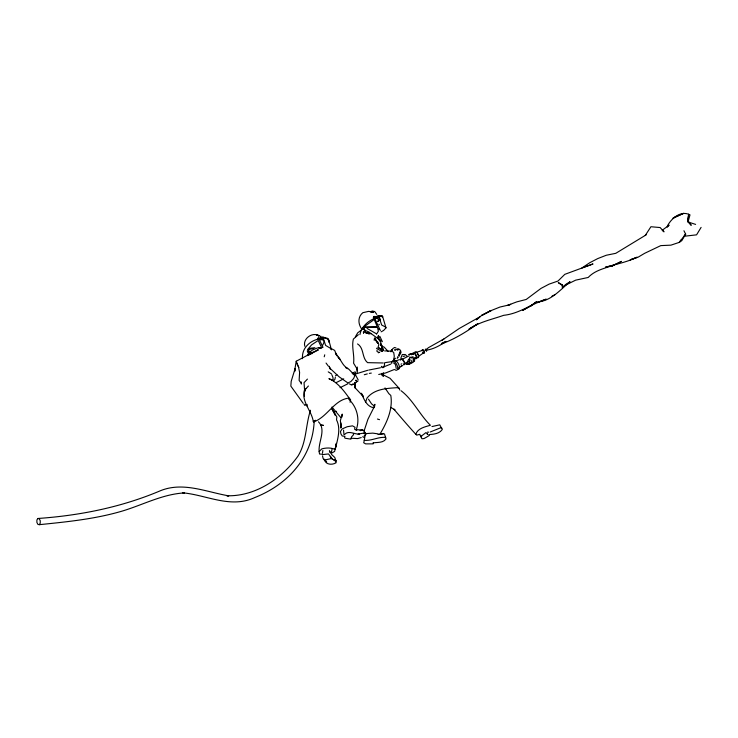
<?xml version="1.0" encoding="UTF-8"?>
<svg xmlns="http://www.w3.org/2000/svg" width="738" height="738" viewBox="0 0 738 738"><rect width="100%" height="100%" fill="white"/><g stroke="black" fill="none" stroke-linecap="round" stroke-linejoin="round"><path stroke-width="1.11" d="M411.776 360.245C412.238 363.041 409.249 364.692 406.813 364.12L408.363 364.129L407.607 364.157M317.838 349.812L296.224 361.233L294.831 369.498L291.187 381.371L290.846 386.131L303.18 403.299M355.126 384.074L355.172 387.893L355.126 384.074L355.172 387.893L363.474 396.703L361.325 393.243C364.074 399.147 366.408 406.463 373.779 407.773M365.467 330.393L365.347 332.718L365.402 332.192M377.035 350.107L376.961 351.436L379.028 352.478M294.73 371.574L294.896 368.622L294.96 370.587M340.716 427.985L340.873 424.018L341.362 427.357L340.347 420.697L342.22 414.11L341.998 417.035M322.506 453.058L322.857 450.503M384.553 364.037L384.673 362.662M324.185 341.749L322.82 345.043M396.223 368.502L395.54 364.812L394.175 363.105L393.096 362.921M322.792 454.257L319.572 454.027C316.731 443.409 327.109 430.586 318.465 421.813M331.463 452.219L332.054 448.972M302.506 358.686C301.372 346.703 312.635 338.428 323.641 338.364M385.642 437.735L384.507 433.935L382.616 433.575L378.068 434.525M378.299 336.482L378.474 335.384L377.948 338.631L368.732 331.86L365.319 330.55L363.382 331.749L363.557 333.502M331.463 454.368L334.766 457.459L335.891 460.595L335.264 461.813M378.308 336.39L377.976 338.447L380.374 341.371L383.345 350.449L381.334 345.596M335.753 461.453L335.891 460.595M314.213 420.725C312.755 457.329 287.848 484.506 254.748 497.569C230.607 508.814 206.843 495.023 182.738 492.809L184.38 492.919C161.705 494.183 141.456 505.705 119.916 511.748C93.634 519.211 66.346 521.914 39.252 524.681L37.878 524.367L36.9 522.43L36.9 519.986L37.878 518.482C79.372 515.585 120.405 507.449 158.891 491.379C182.065 481.028 205.69 491.895 228.725 495.844L226.852 495.761C255.33 496.582 281.778 478.658 297.931 456.185C306.676 442.293 305.495 425.328 310.495 410.254M331.27 453.335L334.637 451.398L336.371 443.344L335.32 448.925C337.552 439.571 341.113 428.852 336.537 419.894L336.832 416.915L331.703 408.446M384.018 366.989L384.507 364.36M374.129 340.172L374.48 338.318M380.347 330.523L375.338 319.665L375.301 318.853L378.05 317.691L377.681 318.77M335.329 377.395L334.886 379.378L333.484 381.011M374.406 406.361L374.876 404.313L374.009 407.588M354.563 429.258L355.043 427.293L352.533 425.844L347.174 426.739L342.091 428.953L340.458 431.499L340.947 433.972L342.248 435.992L345.052 436.352M350.08 402.247L350.615 400.061C344.711 391.924 338.401 382.708 328.908 378.64L332.045 380.052L331.528 379.516M399.221 353.917L400.605 350.43L398.677 348.834M324.231 356.786L324.738 354.812M361.934 329.185L362.109 328.502M328.622 339.812A10.646 5.443 -23.2 0 0 327.571 338.345L322.884 337.1L318.318 338.558L318.309 339.369M322.128 338.899L322.857 338.742L322.884 337.1M343.548 430.125L343.982 434.737M359.904 334.609C361.768 324.978 370.956 318.668 379.996 316.602M355.347 336.814L357.681 332.856L361.804 329.701M382.302 317.285L382.533 316.62L381.731 316.39M410.955 357.533L412.145 356.869L412.994 358.022L413.667 361.399L412.274 362.755L409.036 363.963L410.549 363.364L409.867 363.769L410.024 362.662M365.568 402.219L367.017 398.077C374.415 388.843 386.611 388.409 396.952 387.681L399.046 388.206L399.775 390.024M307.783 355.651L308.899 352.672L312.275 350.126L317.285 347.985L322.183 347.616M364.102 430.881L367.911 419.341L374.258 406.73M400.928 357.902L402.265 354.526L405.273 354.526L407.284 356.325M379.064 329.462L379.018 328.576M378.022 347.478L378.815 344.674L378.345 342.893M355.817 380.227L356.555 381.371L355.937 380.374M645.261 235.477L650.916 226.732L660.15 227.553L664.015 231.843L662.235 230.256L669.089 225.164L667.281 227.11L667.466 225.837C671.515 218.208 681.063 210.072 689.993 214.878L688.037 222L691.238 225.302L687.89 220.69L688.674 214.186L687.604 221.326L688.037 222L695.62 224.398M419.857 434.285L416.739 435.125L415.817 434.285C417.726 428.243 425.07 426.841 430.42 425.272C419.627 414.701 412.994 399.784 401.057 390.725M365.19 435.143L364.212 440.485M356.251 429.673C360.079 419.119 357.017 406.924 348.788 399.267M392.247 349.397L390.919 351.805L392.967 348.511L394.581 347.469L396.048 347.976M353.05 383.963L351.519 384.996L349.249 383.797M382.552 316.482A10.646 2.5 -23 0 0 382.155 315.772L378.566 315.716L374.148 317.257L374.424 317.912L378.852 316.371L382.432 316.427A10.646 2.5 -23 0 1 382.828 317.146L385.983 327.866L383.649 330.43L381.14 331.823M412.145 357.487L413.437 357.007M380.504 433.206C387.182 421.905 392.985 408.778 390.799 395.43L388.797 393.603L385.005 387.911M701.1 227.387L696.571 234.841L684.882 236.178M310.698 353.751L311.51 352.46M305.947 388.437L304.462 390.356C301.086 401.749 311.879 410.854 313.327 421.767L313.788 421.859C327.552 416.988 334.203 399.627 349.009 398.068L350.615 400.061M391.786 350.144L392.136 349.572L391.214 350.79M39.252 524.681L40.23 523.177L40.23 520.733L39.252 518.796L37.878 518.482M352.856 384.378L351.823 384.719L354.065 384.166L355.172 382.487M399.129 355.956L399.738 352.995M407.754 361.574L407.422 362.007L408.658 359.148L409.636 359.351L409.719 362.1L407.708 363.982M681.156 239.915L679.228 242.387L670.934 245.154L660.787 245.616L644.652 253.309L638.139 257.165L630.187 259.813L637.134 257.221C627.088 262.055 616.156 264.213 605.492 267.23M683.72 236.621L685.648 234.149L683.942 230.745M354.535 374.729L355.67 372.865L355.135 371.841L352.294 373.133M366.03 434.258L364.148 435.918M364.664 433.843L365.153 432.662L363.05 429.986L355.356 429.682M308.419 385.983L304.462 390.356L304.443 396.389M374.148 317.257L374.129 318.244L375.845 317.746M377.561 317.248L378.852 316.371L378.566 315.716M344.766 434.295C348.668 429.94 355.504 434.913 359.489 433.962C354.664 434.894 363.253 432.846 365.015 433.141L363.742 433.188L365.301 433.151M319.157 451.527L321.805 448.879C326.113 447.717 331.159 447.486 335.236 449.497M335.421 375.946L336.851 374.535M357.45 367.081L356.841 368.64L357.174 372.607M358.4 334.701L353.364 339.065C351.408 346.961 354.637 355.116 353.585 363.216L357.174 369.074L357.487 370.854M476.361 319.877L481.665 315.43L491.204 310.541L499.986 307.036L508.731 305.015L510.733 304.37L507.938 305.2L516.784 301.879L526.222 299.453L540.991 288.41L549.118 284.121L557.993 281.04L564.819 274.333L593.02 263.946L581.812 268.032L589.736 262.737L597.78 258.568L606.267 255.256L615.787 253.319L646.257 234.795M363.437 327.165L377.183 326.556L374.221 319.48L362.93 327.607M376.592 334.028L378.354 331.242L377.515 327.423L363.317 327.321M378.225 319.628L379.885 318.198M425.337 350.31L428.446 347.672L443.87 339.01M380.494 319.277L377.561 321.353M476.905 319.222L479.811 316.897L459.211 328.502L441.822 340.412M318.318 338.558L318.567 339.139L319.665 338.594L318.456 337.663L317.875 338.179L318.613 339.102L323.133 337.69L327.82 338.926A10.646 5.443 -23.2 0 1 328.871 342.303M307.432 379.083L304.038 382.671L304.628 390.679M417.929 356.805L424.018 352.533M398.52 368.225L402.339 365.578M313.327 421.767L315.56 420.273M320.218 336.39L320.901 336.224L321.178 337.229M309.36 354.664L313.124 352.22L307.691 355.43L318.041 350.116M565.17 284.803L570.05 281.741C559.801 290.052 551.12 301.279 536.554 302.091M426.103 432.496L420.706 436.61L421.961 438.778L424.055 438.547L426.463 437.21L429.322 435.466L428.843 434.581C433.566 434.276 439.248 433.889 442.293 429.488L441.767 428.012L440.383 427.902L430.254 431.988M563.14 286.307L575.649 280.154L588.214 277.46C597.134 267.94 610.861 267.949 621.424 261.363L611.774 266.058L613.582 265.403L605.723 267.091M551.932 296.215L554.921 294.683M340.052 387.69L347.902 383.769M336.27 382.561L343.724 378.843M402.182 359.305L409.286 355.771M411.324 354.757L413.354 353.751M403.824 363.816L408.898 361.297M413.981 358.769L416.011 357.755M362.847 329.416L364.138 328.788M426.213 350.799L425.974 349.563L425.595 350.107M400.31 366.592L401.989 365.836M390.836 364.046L383.492 366.998M393.898 369.664L385.78 372.911L378.732 374.48M357.146 381.528L357.912 381.195M442.016 343.059L446.02 341.39C440.134 345.439 433.64 349.203 426.444 350.144M378.29 352.792L379.71 352.211M318.465 335.901L319.065 335.661M537.236 302.608L545.963 299.277M307.202 404.415L304.683 405.31L304.001 404.166M361.242 437.551L357.699 438.584L351.15 438.243M323.179 454.543L328.484 453.925L332.404 459.137L335.855 460.826L336.15 462.726C332.017 465.355 325.283 464.774 324.268 459.165M406.786 364.221L408.345 363.686M354.24 374.406L367.755 370.273M395.014 361.113L399.433 359.664M546.194 299.158C531.591 303.871 519.451 313.659 503.676 315.32C491.96 319.48 479.386 321.906 469.008 329.139L477.855 323.714C466.49 331.749 454.414 339.332 441.333 343.973M415.826 352.533L422.892 350.255M404.904 356.03L403.04 356.454M375.568 317.082L377.957 316.39L378.243 317.045M411.518 353.64L408.584 354.526M318.696 335.901L319.536 335.661L316.63 334.987L318.761 335.624C312.192 331.749 302.589 338.77 304.822 346.288M364.286 374.729L367.303 373.926M317.229 350.116L318.17 349.895M334.388 411.804L336.574 411.334M368.769 370.052L380.504 367.764M380.577 434.036L379.793 434.202L383.529 433.603L381.601 433.824M321.879 338.318L322.857 338.742M431.979 426.555L439.765 424.83L441.647 428.372M313.226 348.484L308.336 349.581L309.554 352.312M362.081 329.535C358.087 324.425 357.441 317.063 362.838 312.691L368.576 311.39L373.603 311.98L370.282 311.805L372.404 311.002L374.719 311.574L376.786 314.37M369.304 373.391L371.297 373.087M385.577 362.561L392.136 361.602L393.732 360.07L394.276 356.242L393.705 352.487L391.961 351.196L384.581 350.891M403.981 364.092L406.85 363.816M413.234 361.86L414.59 361.15L414.507 359.351M366.371 433.584L372.764 433.123L378.124 433.879M314.923 347.718L310.467 348.188L307.626 349.489L311.602 344.867L318.226 340.467L321.611 347.626L318.788 347.635M369.351 333.825L365.089 332.386L369.369 333.733M383.28 362.976L367.579 362.653C361.648 357.727 364.286 348.087 357.552 343.936M373.806 316.703L374.673 316.916M319.167 348.428L321.048 348.465M427.468 432.127L428.667 432.182M395.789 349.775L394.544 349.803L395.088 350.31M371.094 311.676L373.603 311.98M384.083 375.282L390.07 378.326L399.046 388.206M365.089 332.386L371.029 333.779M328.235 371.851L331.473 373.88M377.441 419.036L379.516 419.673M421.684 436.868L419.71 434.774M356.325 429.959L356.768 430.088L355.448 429.516M345.661 367.672L348.899 369.268L354.886 375.541L353.64 378.502L350.845 381.592L347.866 382.911L339.037 376.749L329.351 367.727M381.86 346.168L384.138 347.118L388.243 351.519M355.873 380.448L356.592 380.753M367.026 328.401L376.546 333.862M366.694 332.866L368.419 333.76M374.065 318.355L373.299 317.312M362.699 436.712L364.212 437.505M331.971 348.945L334.665 350.402L336.832 355.707M376.481 348.225L381.814 351.519M378.446 347.58L381.961 349.766L382.773 351.196M378.271 347.598L381.786 349.784L382.026 351.362M390.66 407.367L394.95 409.774L393.954 409.258C401.14 417.662 408.308 426.094 415.817 434.285M383.299 367.653L381.371 366.343M381.777 367.303L382.358 367.699M382.561 375.799L383.151 376.195M374.692 406.352L371.565 403.861L368.483 399.193M378.622 338.641L382.349 341.666L379.812 336.307L378.52 338.807L380.374 341.371M347.81 368.354C342.736 366.057 341.657 360.651 338.078 357.118L339.997 359.369L335.412 352.829L336.694 355.633M365.218 330.624L363.668 329.369L363.031 327.727M376.398 340.947L377.911 342.183M374.692 339.545L376.472 341.122M398.612 354.858L399.249 355.467L398.861 356.02L400.513 353.567L401.057 352.155L400.43 350.624M365.614 331.205L363.539 328.059M326.104 461.388L326.639 461.951M356.436 381.112L356.057 380.559M332.008 458.99L330.283 456.388M354.581 382.422L354.72 383.206L356.519 382.339L356.971 381.288L356.408 380.31M326.048 363.05L328.235 365.974M378.963 324.259L379.397 324.775M331.962 407.035L340.661 417.413M306.095 404.655L307.598 406.472M323.908 340.974L322.294 339.508L319.499 340.08L323.013 347.358M301.03 383.059L299.121 380.402L299.6 372.422L298.53 366.934M310.809 352.137L311.888 353.77M411.398 358.078L410.54 357.164L409.618 357.45L409.83 360.651M308.097 352.995L307.257 350.901L308.318 350.292L309.36 352.34M374.738 338.493L377.625 343.207M325.458 460.272L325.864 460.992M331.676 408.474L335.412 415.356L332.46 409.396M385.983 327.866L385.513 327.008L381.666 325.015L378.852 316.371M330.596 453.058L329.397 450.798L330.31 452.643M381.066 345.153L382.635 348.133L381.537 345.504L381.564 346.343M374.876 337.82L377.727 343.244M380.614 343.853L381.647 346.177M298.789 367.533L296.224 361.233M322.017 337.801L322.266 338.382M344.535 437.108L344.997 438.197L350.882 439.165L351.546 436.896L353.613 434.617L353.373 433.769M377.579 316.261L377.856 316.916M331.842 374.766L332.949 377.413L333.152 380.282M381.002 344.794L383.345 350.449M358.244 380.005L355.19 374.304L352.33 373.529L354.055 373.991L354.231 375.052M297.128 363.982L297.875 366.113M382.81 350.08L381.186 344.997L382.671 349.932M328.871 340.393L331.454 349.812L330.338 348.225L325.596 345.393L323.133 337.69M328.207 339.452L328.484 340.707M340.596 422.348L341.27 426.73M305.062 389.369L305.2 391.131M301.169 381.897L301.325 384.092M331.058 457.698L331.122 458.621L324.323 460.078L323.115 458.473L322.497 455.816M383.437 372.93L383.529 376.103M383.068 373.16L383.123 375.181M381.933 373.382L381.98 375.402M414.821 352.109A3.303 1.587 63.6 0 1 418.363 354.904A3.303 1.587 63.6 0 1 416.619 357.376M413.151 354.554A2.463 1.181 63.6 0 1 414.664 353.834A2.463 1.181 63.6 0 1 416.204 356.961A2.463 1.181 63.6 0 1 414.691 357.681M425.3 349.6A1.098 0.526 63.6 0 1 425.854 349.203A1.098 0.526 63.6 0 1 426.619 350.347A1.098 0.526 63.6 0 1 426.324 351.14M391.583 363.29A4.972 2.389 63.6 0 1 394.627 361.832A4.972 2.389 63.6 0 1 397.727 368.142A4.972 2.389 63.6 0 1 394.682 369.59M393.631 360.854A4.972 2.389 63.6 0 1 398.465 363.862A4.972 2.389 63.6 0 1 397.874 369.461M422.496 350.818A1.319 0.627 63.6 0 1 423.298 350.439A1.319 0.627 63.6 0 1 424.119 352.109A1.319 0.627 63.6 0 1 423.317 352.487M417.348 353.733A2.463 1.181 63.6 0 1 417.911 354.877M412.634 354.139A3.303 1.587 63.6 0 1 414.664 353.17A3.303 1.587 63.6 0 1 416.73 357.367A3.303 1.587 63.6 0 1 414.701 358.336M422.081 350.495A1.983 0.95 63.6 0 1 423.511 350.107A1.983 0.95 63.6 0 1 424.47 352.902A1.983 0.95 63.6 0 1 422.708 352.321M400.383 360.153A3.413 1.633 63.6 0 1 403.529 360.347A3.413 1.633 63.6 0 1 403.566 364.95M401.721 359.544A2.463 1.181 63.6 0 1 403.806 361.897M397.468 357.247A2.463 0.544 -33.5 0 1 397.155 358.345M394.24 360.052A2.463 0.544 -33.5 0 1 395.531 358.207M400.983 364.194A2.463 0.544 -33.5 0 1 401.85 363.852M394.166 359.95A2.463 0.544 -33.5 0 1 394.479 358.853M397.404 357.146A2.463 0.544 -33.5 0 1 397.727 357.589M380.494 319.711A10.646 2.5 -23 0 1 378.059 321.251M562.467 284.96L562.411 287.709L562.365 285.505L558.242 282.599L562.467 284.96M373.216 442.874L373.142 443.861L365.614 443.879L363.696 442.735L364.332 440.383C372.275 440.798 377.718 436.868 385.596 437.366L386.002 438.944C383.225 443.077 377.496 442.173 373.216 442.874M398.409 349.48L397.644 350.181L396.647 349.48L397.413 348.779L398.409 349.48M373.88 316.473L374.065 317.681L375.282 317.663L375.089 316.454L373.88 316.473M685.648 234.149L679.228 242.387L681.792 240.662L685.648 234.149M536.489 301.75L530.64 305.984L536.489 301.75M532.144 305.043L522.569 310.44L532.144 305.043M489.82 311.122L481.665 315.43L491.204 310.541L489.82 311.122M675.095 217.138L673.001 218.199L683.665 213.319L675.095 217.138M410.826 353.834L410.06 354.148L410.835 353.917M361.177 430.309L360.052 430.623L362.496 430.097L361.177 430.309M323.456 425.383L320.726 425.088L323.456 425.383M334.784 459.968L333.567 459.636L335.578 460.807L334.784 459.968M427.403 434.036L426.942 433.16L427.597 434.544L427.403 434.036M330.209 368.935L329.203 366.362L330.209 368.935"/></g></svg>
